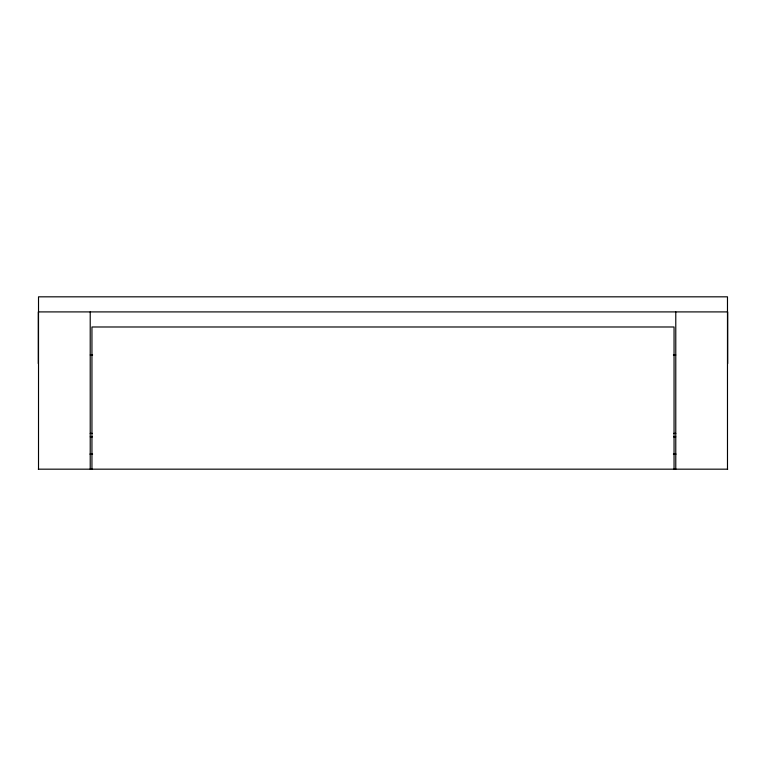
<?xml version="1.0" encoding="UTF-8"?>
<svg xmlns="http://www.w3.org/2000/svg" width="766" height="766" viewBox="0 0 766 766"><rect width="100%" height="100%" fill="white"/><g stroke="black" fill="none" stroke-linecap="round" stroke-linejoin="round"><path stroke-width="1.15" d="M38.511 311.906L727.489 311.906M90.225 354.993L92.609 354.993M673.391 354.993L675.775 354.993M90.225 433.412L92.466 433.412M673.544 433.412L675.784 433.412M90.225 436.859L92.466 436.859M673.544 436.859L675.784 436.859M89.948 454.094L92.609 454.094M673.391 454.094L676.052 454.094M38.3 469.175L727.7 469.175M727.7 311.906L727.7 363.611M727.489 469.175L727.48 296.825L38.52 296.825L38.511 469.175M675.784 311.906L675.775 469.175M674.051 469.175L674.051 326.986L91.949 326.986L91.949 469.175M90.216 311.906L90.225 469.175M38.3 311.906L38.3 363.611"/></g></svg>
